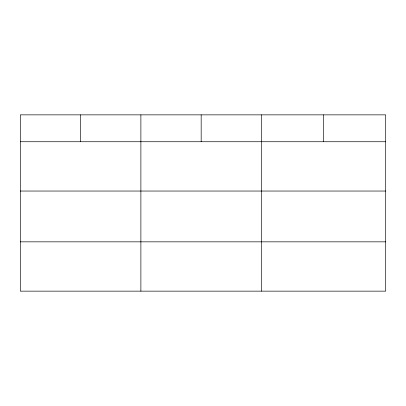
<?xml version="1.0" encoding="UTF-8"?>
<svg xmlns="http://www.w3.org/2000/svg" width="406" height="406" viewBox="0 0 406 406"><rect width="100%" height="100%" fill="white"/><g stroke="black" fill="none" stroke-linecap="round" stroke-linejoin="round"><path stroke-width="0.61" d="M385.7 191.038L385.7 114.857L20.3 114.857L20.3 291.143L385.7 291.143L385.7 191.038L20.3 191.038M20.3 141.735L385.7 141.735M20.3 241.839L385.7 241.839M323.582 114.857L323.582 141.735M261.464 114.857L261.464 291.143M201.173 114.857L201.173 141.735M140.882 114.857L140.882 291.143M80.591 114.857L80.591 141.735"/></g></svg>
